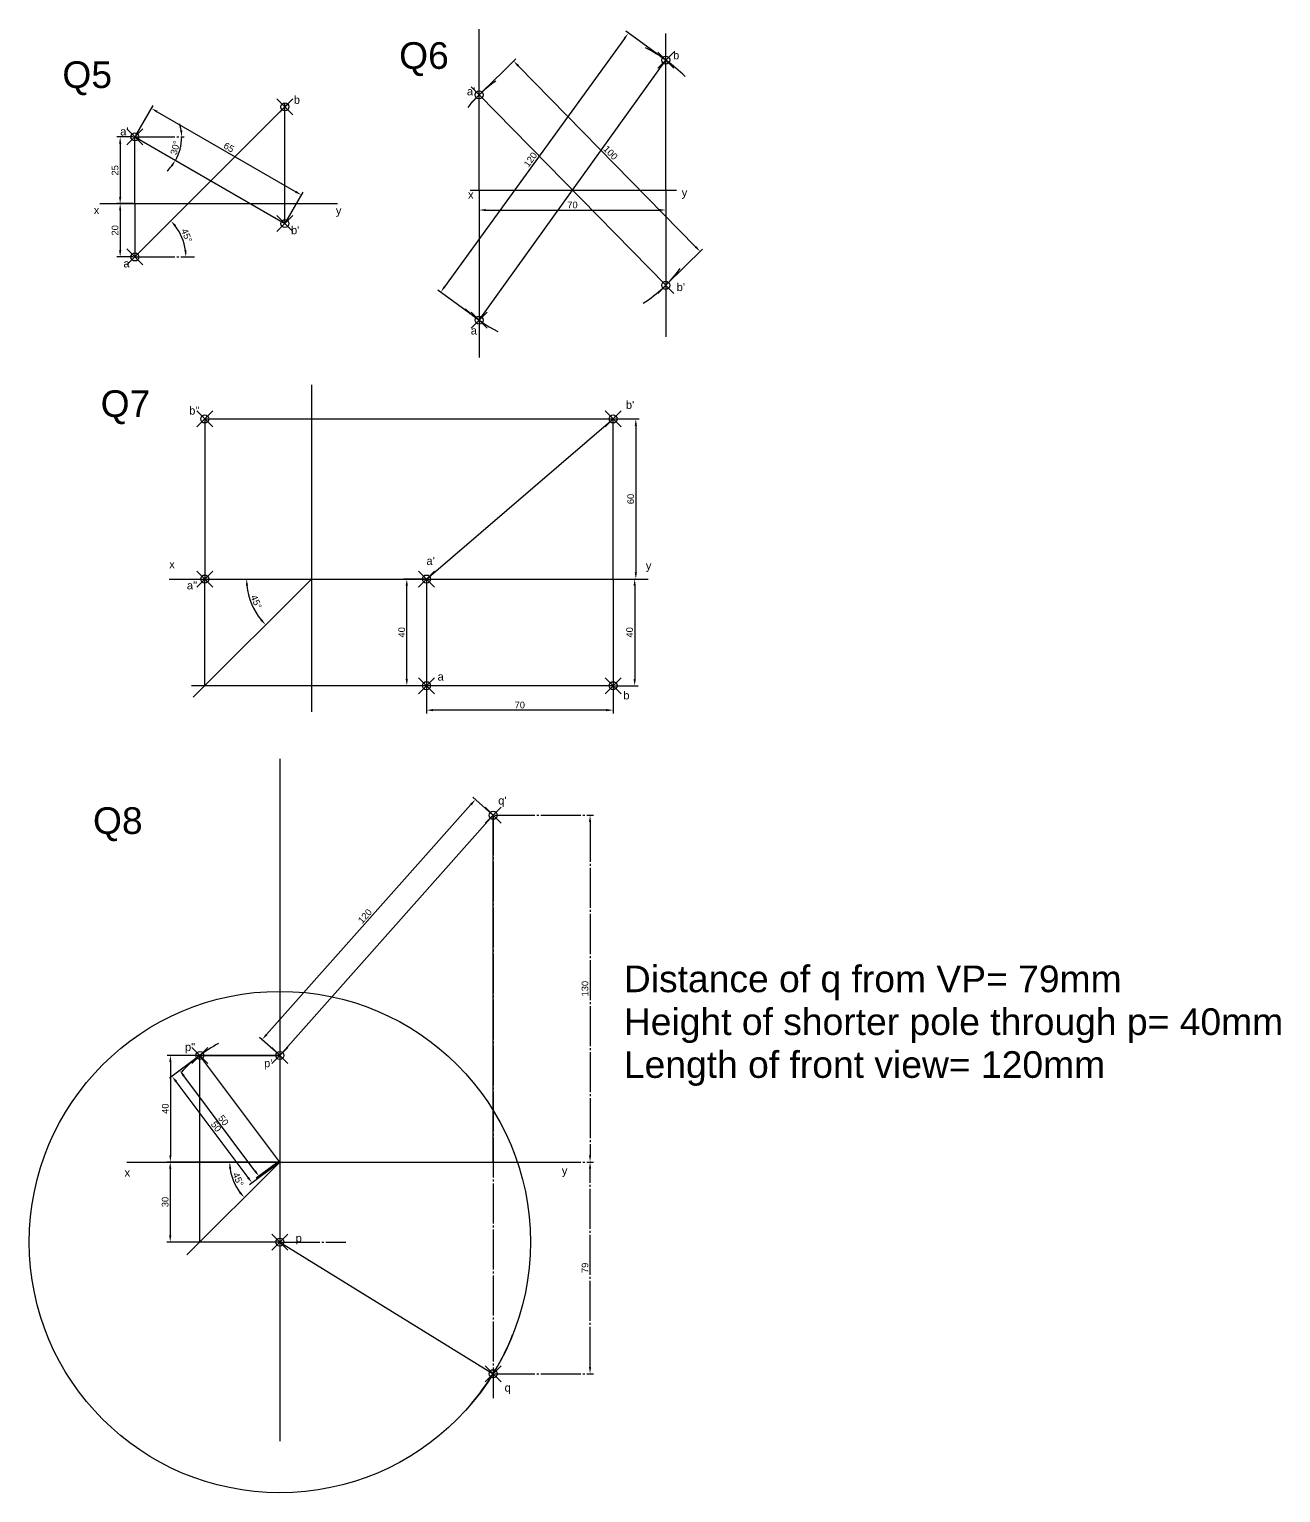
# Model space of a CAD drawing. Header units: millimetres. Extents: x 137 to 7220, y 7466 to 9893.
# Drawn here: x 1208 to 1678, y 8728 to 9277 of the extents above; entities that cross this region are included whole.
import ezdxf

# ---------------------------------------------------------------- set-up
doc = ezdxf.new("R2010")
doc.units = ezdxf.units.MM
doc.header["$PDMODE"] = 35
doc.header["$PDSIZE"] = 3
doc.linetypes.add('JIS_08_15', pattern=[17.25, 15, -0.75, 0.75, -0.75])
for name, color, linetype in [('Dimensions', 1, 'Continuous'), ('Projection', 140, 'Continuous'), ('Reference', 4, 'JIS_08_15'), ('Text', 7, 'Continuous')]:
    doc.layers.add(name, color=color, linetype=linetype)
doc.layers.add('Object', color=7, linetype='Continuous', lineweight=30)
doc.styles.get("Standard").update_dxf_attribs({"font": 'arial.ttf'})
doc.dimstyles.new('ISO-25', dxfattribs={"dimtxt": 2.5, "dimasz": 2.5, "dimexe": 1.25, "dimexo": 0.625, "dimtad": 1, "dimdec": 0, "dimtxsty": 'Standard', "dimcen": 2.5, "dimadec": 0, "dimazin": 0, "dimtfac": 1, "dimtdec": 0, "dimtmove": 0, "dimatfit": 3, "dimfxl": 1, "dimarcsym": 0})

# ---------------------------------------------------------------- blocks, each defined once
blk = doc.blocks.new('*D379')
at = {"layer": 'Defpoints', "color": 0, "transparency": 16777216}
for p in [(1248.06, 9236.35), (1242.54, 9211.35), (1248.06, 9211.35)]:
    blk.add_point(p, dxfattribs=at)
at = {"layer": 'Dimensions', "color": 0, "lineweight": -2, "transparency": 16777216}
for p, q in [((1247.44, 9236.35), (1241.29, 9236.35)), ((1242.54, 9233.85), (1242.54, 9213.85)), ((1247.44, 9211.35), (1241.29, 9211.35))]:
    blk.add_line(p, q, dxfattribs=at)
at = {"layer": 'Dimensions', "color": 0, "transparency": 16777216}
for points in [[(1242.13, 9233.85), (1242.96, 9233.85), (1242.54, 9236.35)], [(1242.13, 9213.85), (1242.96, 9213.85), (1242.54, 9211.35)]]:
    blk.add_solid(points, dxfattribs=at)
at = {"layer": 'Dimensions', "color": 0, "transparency": 16777216, "insert": (1240.64, 9223.85), "char_height": 2.5, "attachment_point": 5, "rotation": 90}
blk.add_mtext('25', dxfattribs=at)
blk = doc.blocks.new('*D380')
at = {"layer": 'Defpoints', "color": 0, "transparency": 16777216}
for p in [(1248.06, 9211.35), (1242.54, 9191.35), (1248.06, 9191.35)]:
    blk.add_point(p, dxfattribs=at)
at = {"layer": 'Dimensions', "color": 0, "lineweight": -2, "transparency": 16777216}
for p, q in [((1247.44, 9211.35), (1241.29, 9211.35)), ((1242.54, 9208.85), (1242.54, 9193.85)), ((1247.44, 9191.35), (1241.29, 9191.35))]:
    blk.add_line(p, q, dxfattribs=at)
at = {"layer": 'Dimensions', "color": 0, "transparency": 16777216}
for points in [[(1242.13, 9208.85), (1242.96, 9208.85), (1242.54, 9211.35)], [(1242.13, 9193.85), (1242.96, 9193.85), (1242.54, 9191.35)]]:
    blk.add_solid(points, dxfattribs=at)
at = {"layer": 'Dimensions', "color": 0, "transparency": 16777216, "insert": (1240.64, 9201.35), "char_height": 2.5, "attachment_point": 5, "rotation": 90}
blk.add_mtext('20', dxfattribs=at)
blk = doc.blocks.new('*D381')
at = {"layer": 'Defpoints', "color": 0, "transparency": 16777216}
for p in [(1248.06, 9236.35), (1248.06, 9236.35), (1266.54, 9236.35), (1264.56, 9230.35), (1304.36, 9203.85)]:
    blk.add_point(p, dxfattribs=at)
at = {"layer": 'Dimensions', "color": 0, "lineweight": -2, "transparency": 16777216}
for start, end in [(8.1657, 16.3314), (330, 360), (313.6686, 321.8343)]:
    blk.add_arc((1248.06, 9236.35), 17.56, start, end, dxfattribs=at)
at = {"layer": 'Dimensions', "color": 0, "transparency": 16777216}
for points in [[(1265.86, 9238.88), (1265.03, 9238.82), (1265.62, 9236.35)], [(1261.52, 9225.74), (1262.21, 9225.27), (1263.27, 9227.58)]]:
    blk.add_solid(points, dxfattribs=at)
at = {"layer": 'Dimensions', "color": 0, "transparency": 16777216, "insert": (1263.18, 9232.3), "char_height": 2.5, "attachment_point": 5, "rotation": 75}
blk.add_mtext('30°', dxfattribs=at)
blk = doc.blocks.new('*D382')
at = {"layer": 'Defpoints', "color": 0, "transparency": 16777216}
for p in [(1298.98, 9242.27), (1266.53, 9196.3), (1248.06, 9191.35), (1248.06, 9191.35), (1270.44, 9191.35)]:
    blk.add_point(p, dxfattribs=at)
at = {"layer": 'Dimensions', "color": 0, "lineweight": -2, "transparency": 16777216}
blk.add_arc((1248.06, 9191.35), 19.12, 7.4963, 37.5037, dxfattribs=at)
at = {"layer": 'Dimensions', "color": 0, "transparency": 16777216}
for points in [[(1262.92, 9202.72), (1263.55, 9203.27), (1261.58, 9204.88)], [(1267.44, 9193.88), (1266.61, 9193.82), (1267.19, 9191.35)]]:
    blk.add_solid(points, dxfattribs=at)
at = {"layer": 'Dimensions', "color": 0, "transparency": 16777216, "insert": (1267.48, 9199.4), "char_height": 2.5, "attachment_point": 5, "rotation": 292.5}
blk.add_mtext('45°', dxfattribs=at)
blk = doc.blocks.new('*D383')
at = {"layer": 'Defpoints', "color": 0, "transparency": 16777216}
for p in [(1447.38, 9265.02), (1362.75, 9178.15), (1376.98, 9167.84)]:
    blk.add_point(p, dxfattribs=at)
at = {"layer": 'Dimensions', "color": 0, "lineweight": -2, "transparency": 16777216}
for p, q in [((1446.88, 9265.39), (1432.14, 9276.06)), ((1431.69, 9273.31), (1364.21, 9180.18)), ((1376.47, 9168.21), (1361.74, 9178.89))]:
    blk.add_line(p, q, dxfattribs=at)
at = {"layer": 'Dimensions', "color": 0, "transparency": 16777216}
for points in [[(1431.35, 9273.55), (1432.02, 9273.06), (1433.15, 9275.33)], [(1363.88, 9180.42), (1364.55, 9179.93), (1362.75, 9178.15)]]:
    blk.add_solid(points, dxfattribs=at)
at = {"layer": 'Dimensions', "color": 0, "transparency": 16777216, "insert": (1396.41, 9227.86), "char_height": 2.5, "attachment_point": 5, "rotation": 54.0767}
blk.add_mtext('120', dxfattribs=at)
blk = doc.blocks.new('*D384')
at = {"layer": 'Defpoints', "color": 0, "transparency": 16777216}
for p in [(1377.18, 9252.14), (1460.11, 9193.4), (1447.18, 9180.72)]:
    blk.add_point(p, dxfattribs=at)
at = {"layer": 'Dimensions', "color": 0, "lineweight": -2, "transparency": 16777216}
for p, q in [((1377.63, 9252.58), (1391, 9265.69)), ((1391.86, 9263.03), (1458.36, 9195.18)), ((1447.63, 9181.16), (1461, 9194.27))]:
    blk.add_line(p, q, dxfattribs=at)
at = {"layer": 'Dimensions', "color": 0, "transparency": 16777216}
for points in [[(1392.16, 9263.32), (1391.56, 9262.74), (1390.11, 9264.81)], [(1458.66, 9195.47), (1458.06, 9194.89), (1460.11, 9193.4)]]:
    blk.add_solid(points, dxfattribs=at)
at = {"layer": 'Dimensions', "color": 0, "transparency": 16777216, "insert": (1426.47, 9230.44), "char_height": 2.5, "attachment_point": 5, "rotation": 314.427}
blk.add_mtext('100', dxfattribs=at)
blk = doc.blocks.new('*D385')
at = {"layer": 'Defpoints', "color": 0, "transparency": 16777216}
for p in [(1248.06, 9236.35), (1310.54, 9214.56), (1304.36, 9203.85)]:
    blk.add_point(p, dxfattribs=at)
at = {"layer": 'Dimensions', "color": 0, "lineweight": -2, "transparency": 16777216}
for p, q in [((1248.38, 9236.9), (1254.87, 9248.15)), ((1256.41, 9245.81), (1308.37, 9215.81)), ((1304.67, 9204.4), (1311.16, 9215.65))]:
    blk.add_line(p, q, dxfattribs=at)
at = {"layer": 'Dimensions', "color": 0, "transparency": 16777216}
for points in [[(1256.62, 9246.18), (1256.2, 9245.45), (1254.25, 9247.06)], [(1308.58, 9216.18), (1308.16, 9215.45), (1310.54, 9214.56)]]:
    blk.add_solid(points, dxfattribs=at)
at = {"layer": 'Dimensions', "color": 0, "transparency": 16777216, "insert": (1283.34, 9232.46), "char_height": 2.5, "attachment_point": 5, "rotation": 330}
blk.add_mtext('65', dxfattribs=at)
blk = doc.blocks.new('*D386')
at = {"layer": 'Defpoints', "color": 0, "transparency": 16777216}
for p in [(1350.05, 9070.61), (1357.42, 9070.61), (1357.42, 9030.61)]:
    blk.add_point(p, dxfattribs=at)
at = {"layer": 'Dimensions', "color": 0, "lineweight": -2, "transparency": 16777216}
for p, q in [((1356.8, 9070.61), (1348.8, 9070.61)), ((1350.05, 9033.11), (1350.05, 9068.11)), ((1356.8, 9030.61), (1348.8, 9030.61))]:
    blk.add_line(p, q, dxfattribs=at)
at = {"layer": 'Dimensions', "color": 0, "transparency": 16777216}
for points in [[(1349.63, 9068.11), (1350.46, 9068.11), (1350.05, 9070.61)], [(1349.63, 9033.11), (1350.46, 9033.11), (1350.05, 9030.61)]]:
    blk.add_solid(points, dxfattribs=at)
at = {"layer": 'Dimensions', "color": 0, "transparency": 16777216, "insert": (1348.14, 9050.61), "char_height": 2.5, "attachment_point": 5, "rotation": 90}
blk.add_mtext('40', dxfattribs=at)
blk = doc.blocks.new('*D387')
at = {"layer": 'Defpoints', "color": 0, "transparency": 16777216}
for p in [(1427.42, 9130.61), (1427.42, 9070.61), (1435.95, 9070.61)]:
    blk.add_point(p, dxfattribs=at)
at = {"layer": 'Dimensions', "color": 0, "lineweight": -2, "transparency": 16777216}
for p, q in [((1428.05, 9130.61), (1437.2, 9130.61)), ((1435.95, 9128.11), (1435.95, 9073.11)), ((1428.05, 9070.61), (1437.2, 9070.61))]:
    blk.add_line(p, q, dxfattribs=at)
at = {"layer": 'Dimensions', "color": 0, "transparency": 16777216}
for points in [[(1435.53, 9128.11), (1436.36, 9128.11), (1435.95, 9130.61)], [(1435.53, 9073.11), (1436.36, 9073.11), (1435.95, 9070.61)]]:
    blk.add_solid(points, dxfattribs=at)
at = {"layer": 'Dimensions', "color": 0, "transparency": 16777216, "insert": (1434.04, 9100.61), "char_height": 2.5, "attachment_point": 5, "rotation": 90}
blk.add_mtext('60', dxfattribs=at)
blk = doc.blocks.new('*D388')
at = {"layer": 'Defpoints', "color": 0, "transparency": 16777216}
for p in [(1427.42, 9070.61), (1427.42, 9030.61), (1435.52, 9030.61)]:
    blk.add_point(p, dxfattribs=at)
at = {"layer": 'Dimensions', "color": 0, "lineweight": -2, "transparency": 16777216}
for p, q in [((1428.05, 9070.61), (1436.77, 9070.61)), ((1435.52, 9068.11), (1435.52, 9033.11)), ((1428.05, 9030.61), (1436.77, 9030.61))]:
    blk.add_line(p, q, dxfattribs=at)
at = {"layer": 'Dimensions', "color": 0, "transparency": 16777216}
for points in [[(1435.1, 9068.11), (1435.94, 9068.11), (1435.52, 9070.61)], [(1435.1, 9033.11), (1435.94, 9033.11), (1435.52, 9030.61)]]:
    blk.add_solid(points, dxfattribs=at)
at = {"layer": 'Dimensions', "color": 0, "transparency": 16777216, "insert": (1433.62, 9050.61), "char_height": 2.5, "attachment_point": 5, "rotation": 90}
blk.add_mtext('40', dxfattribs=at)
blk = doc.blocks.new('*D342')
at = {"layer": 'Defpoints', "color": 0, "transparency": 16777216}
for p in [(1357.42, 9070.61), (1427.42, 9070.61), (1357.42, 9021.44)]:
    blk.add_point(p, dxfattribs=at)
at = {"layer": 'Dimensions', "color": 0, "lineweight": -2, "transparency": 16777216}
for p, q in [((1357.42, 9069.98), (1357.42, 9020.19)), ((1427.42, 9069.98), (1427.42, 9020.19)), ((1424.92, 9021.44), (1359.92, 9021.44))]:
    blk.add_line(p, q, dxfattribs=at)
at = {"layer": 'Dimensions', "color": 0, "transparency": 16777216}
for points in [[(1359.92, 9021.85), (1359.92, 9021.02), (1357.42, 9021.44)], [(1424.92, 9021.85), (1424.92, 9021.02), (1427.42, 9021.44)]]:
    blk.add_solid(points, dxfattribs=at)
at = {"layer": 'Dimensions', "color": 0, "transparency": 16777216, "insert": (1392.42, 9023.34), "char_height": 2.5, "attachment_point": 5}
blk.add_mtext('70', dxfattribs=at)
blk = doc.blocks.new('*D389')
at = {"layer": 'Defpoints', "color": 0, "transparency": 16777216}
for p in [(1260.95, 9070.61), (1314.26, 9070.61), (1440.58, 9070.61), (1290.8, 9064.32), (1269.9, 9026.25)]:
    blk.add_point(p, dxfattribs=at)
at = {"layer": 'Dimensions', "color": 0, "lineweight": -2, "transparency": 16777216}
blk.add_arc((1314.26, 9070.61), 24.29, 185.9007, 219.0993, dxfattribs=at)
at = {"layer": 'Dimensions', "color": 0, "transparency": 16777216}
for points in [[(1289.68, 9068.09), (1290.51, 9068.13), (1289.97, 9070.61)], [(1295.72, 9055.57), (1295.1, 9055.01), (1297.08, 9053.44)]]:
    blk.add_solid(points, dxfattribs=at)
at = {"layer": 'Dimensions', "color": 0, "transparency": 16777216, "insert": (1293.57, 9062.04), "char_height": 2.5, "attachment_point": 5, "rotation": 292.5}
blk.add_mtext('45°', dxfattribs=at)
blk = doc.blocks.new('*D390')
at = {"layer": 'Defpoints', "color": 0, "transparency": 16777216}
for p in [(1375.78, 8987.92), (1382.44, 8982), (1302.44, 8892)]:
    blk.add_point(p, dxfattribs=at)
at = {"layer": 'Dimensions', "color": 0, "lineweight": -2, "transparency": 16777216}
for p, q in [((1381.98, 8982.41), (1374.85, 8988.75)), ((1297.44, 8899.79), (1374.12, 8986.05)), ((1301.98, 8892.41), (1294.85, 8898.75))]:
    blk.add_line(p, q, dxfattribs=at)
at = {"layer": 'Dimensions', "color": 0, "transparency": 16777216}
for points in [[(1373.81, 8986.33), (1374.43, 8985.77), (1375.78, 8987.92)], [(1297.13, 8900.06), (1297.75, 8899.51), (1295.78, 8897.92)]]:
    blk.add_solid(points, dxfattribs=at)
at = {"layer": 'Dimensions', "color": 0, "transparency": 16777216, "insert": (1334.36, 8944.18), "char_height": 2.5, "attachment_point": 5, "rotation": 48.3665}
blk.add_mtext('120', dxfattribs=at)
blk = doc.blocks.new('*D393')
at = {"layer": 'Defpoints', "color": 0, "transparency": 16777216}
for p in [(1245.02, 8852), (1302.44, 8852), (1410.44, 8852), (1284.26, 8847.12), (1267.59, 8817.14)]:
    blk.add_point(p, dxfattribs=at)
at = {"layer": 'Dimensions', "color": 0, "lineweight": -2, "transparency": 16777216}
blk.add_arc((1302.44, 8852), 18.83, 187.6137, 217.3863, dxfattribs=at)
at = {"layer": 'Dimensions', "color": 0, "transparency": 16777216}
for points in [[(1283.37, 8849.48), (1284.2, 8849.53), (1283.62, 8852)], [(1287.8, 8840.84), (1287.17, 8840.29), (1289.13, 8838.68)]]:
    blk.add_solid(points, dxfattribs=at)
at = {"layer": 'Dimensions', "color": 0, "transparency": 16777216, "insert": (1286.8, 8845.52), "char_height": 2.5, "attachment_point": 5, "rotation": 292.5}
blk.add_mtext('45°', dxfattribs=at)
blk = doc.blocks.new('*D394')
at = {"layer": 'Defpoints', "color": 0, "transparency": 16777216}
for p in [(1272.44, 8892), (1264.87, 8886.32), (1302.17, 8852.36)]:
    blk.add_point(p, dxfattribs=at)
at = {"layer": 'Dimensions', "color": 0, "lineweight": -2, "transparency": 16777216}
for p, q in [((1271.94, 8891.62), (1263.87, 8885.57)), ((1293.1, 8848.68), (1266.37, 8884.32)), ((1301.67, 8851.98), (1293.6, 8845.93))]:
    blk.add_line(p, q, dxfattribs=at)
at = {"layer": 'Dimensions', "color": 0, "transparency": 16777216}
for points in [[(1266.7, 8884.57), (1266.04, 8884.07), (1264.87, 8886.32)], [(1293.43, 8848.93), (1292.77, 8848.43), (1294.6, 8846.68)]]:
    blk.add_solid(points, dxfattribs=at)
at = {"layer": 'Dimensions', "color": 0, "transparency": 16777216, "insert": (1281.26, 8867.64), "char_height": 2.5, "attachment_point": 5, "rotation": 306.8699}
blk.add_mtext('50', dxfattribs=at)
blk = doc.blocks.new('*D396')
at = {"layer": 'Defpoints', "color": 0, "transparency": 16777216}
for p in [(1302.44, 8852), (1261.32, 8822), (1302.44, 8822)]:
    blk.add_point(p, dxfattribs=at)
at = {"layer": 'Dimensions', "color": 0, "lineweight": -2, "transparency": 16777216}
for p, q in [((1301.82, 8852), (1260.07, 8852)), ((1261.32, 8849.5), (1261.32, 8824.5)), ((1301.82, 8822), (1260.07, 8822))]:
    blk.add_line(p, q, dxfattribs=at)
at = {"layer": 'Dimensions', "color": 0, "transparency": 16777216}
for points in [[(1260.9, 8849.5), (1261.73, 8849.5), (1261.32, 8852)], [(1260.9, 8824.5), (1261.73, 8824.5), (1261.32, 8822)]]:
    blk.add_solid(points, dxfattribs=at)
at = {"layer": 'Dimensions', "color": 0, "transparency": 16777216, "insert": (1259.42, 8837), "char_height": 2.5, "attachment_point": 5, "rotation": 90}
blk.add_mtext('30', dxfattribs=at)
blk = doc.blocks.new('*D397')
at = {"layer": 'Defpoints', "color": 0, "transparency": 16777216}
for p in [(1377.18, 9216.43), (1447.18, 9216.43), (1447.18, 9208.96)]:
    blk.add_point(p, dxfattribs=at)
at = {"layer": 'Dimensions', "color": 0, "lineweight": -2, "transparency": 16777216}
for p, q in [((1377.18, 9215.81), (1377.18, 9207.71)), ((1447.18, 9215.81), (1447.18, 9207.71)), ((1379.68, 9208.96), (1444.68, 9208.96))]:
    blk.add_line(p, q, dxfattribs=at)
at = {"layer": 'Dimensions', "color": 0, "transparency": 16777216}
for points in [[(1379.68, 9209.38), (1379.68, 9208.54), (1377.18, 9208.96)], [(1444.68, 9209.38), (1444.68, 9208.54), (1447.18, 9208.96)]]:
    blk.add_solid(points, dxfattribs=at)
at = {"layer": 'Dimensions', "color": 0, "transparency": 16777216, "insert": (1412.18, 9210.86), "char_height": 2.5, "attachment_point": 5}
blk.add_mtext('70', dxfattribs=at)
blk = doc.blocks.new('*D398')
at = {"layer": 'Defpoints', "color": 0, "transparency": 16777216}
for p in [(1302.44, 8892), (1261.37, 8852), (1302.44, 8852)]:
    blk.add_point(p, dxfattribs=at)
at = {"layer": 'Dimensions', "color": 0, "lineweight": -2, "transparency": 16777216}
for p, q in [((1301.82, 8892), (1260.12, 8892)), ((1261.37, 8889.5), (1261.37, 8854.5)), ((1301.82, 8852), (1260.12, 8852))]:
    blk.add_line(p, q, dxfattribs=at)
at = {"layer": 'Dimensions', "color": 0, "transparency": 16777216}
for points in [[(1260.96, 8889.5), (1261.79, 8889.5), (1261.37, 8892)], [(1260.96, 8854.5), (1261.79, 8854.5), (1261.37, 8852)]]:
    blk.add_solid(points, dxfattribs=at)
at = {"layer": 'Dimensions', "color": 0, "transparency": 16777216, "insert": (1259.47, 8872), "char_height": 2.5, "attachment_point": 5, "rotation": 90}
blk.add_mtext('40', dxfattribs=at)
blk = doc.blocks.new('*D1128')
at = {"layer": 'Defpoints', "color": 0, "transparency": 16777216}
for p in [(1272.44, 8892), (1262.01, 8884.17), (1302.44, 8852)]:
    blk.add_point(p, dxfattribs=at)
at = {"layer": 'Dimensions', "color": 0, "lineweight": -2, "transparency": 16777216}
for p, q in [((1271.94, 8891.62), (1261.01, 8883.42)), ((1290.51, 8846.17), (1263.51, 8882.17)), ((1301.94, 8851.62), (1291.01, 8843.42))]:
    blk.add_line(p, q, dxfattribs=at)
at = {"layer": 'Dimensions', "color": 0, "transparency": 16777216}
for points in [[(1263.84, 8882.42), (1263.17, 8881.92), (1262.01, 8884.17)], [(1290.84, 8846.42), (1290.17, 8845.92), (1292.01, 8844.17)]]:
    blk.add_solid(points, dxfattribs=at)
at = {"layer": 'Dimensions', "color": 0, "transparency": 16777216, "insert": (1278.53, 8865.31), "char_height": 2.5, "attachment_point": 5, "rotation": 306.8699}
blk.add_mtext('50', dxfattribs=at)
blk = doc.blocks.new('*D1129')
at = {"layer": 'Defpoints', "color": 0, "transparency": 16777216}
for p in [(1382.44, 8982), (1382.44, 8852), (1418.79, 8852)]:
    blk.add_point(p, dxfattribs=at)
at = {"layer": 'Reference', "color": 0, "lineweight": -2, "transparency": 16777216}
for p, q in [((1383.07, 8982), (1420.04, 8982)), ((1418.79, 8979.5), (1418.79, 8854.5)), ((1383.07, 8852), (1420.04, 8852))]:
    blk.add_line(p, q, dxfattribs=at)
at = {"layer": 'Reference', "color": 0, "transparency": 16777216}
for points in [[(1418.37, 8979.5), (1419.2, 8979.5), (1418.79, 8982)], [(1418.37, 8854.5), (1419.2, 8854.5), (1418.79, 8852)]]:
    blk.add_solid(points, dxfattribs=at)
at = {"layer": 'Reference', "color": 0, "transparency": 16777216, "insert": (1416.88, 8917), "char_height": 2.5, "attachment_point": 5, "rotation": 90}
blk.add_mtext('130', dxfattribs=at)
blk = doc.blocks.new('*D1130')
at = {"layer": 'Defpoints', "color": 0, "transparency": 16777216}
for p in [(1382.44, 8852), (1418.79, 8852), (1382.44, 8772.64)]:
    blk.add_point(p, dxfattribs=at)
at = {"layer": 'Reference', "color": 0, "lineweight": -2, "transparency": 16777216}
for p, q in [((1383.07, 8852), (1420.04, 8852)), ((1418.79, 8775.14), (1418.79, 8849.5)), ((1383.07, 8772.64), (1420.04, 8772.64))]:
    blk.add_line(p, q, dxfattribs=at)
at = {"layer": 'Reference', "color": 0, "transparency": 16777216}
for points in [[(1418.37, 8849.5), (1419.2, 8849.5), (1418.79, 8852)], [(1418.37, 8775.14), (1419.2, 8775.14), (1418.79, 8772.64)]]:
    blk.add_solid(points, dxfattribs=at)
at = {"layer": 'Reference', "color": 0, "transparency": 16777216, "insert": (1416.88, 8812.32), "char_height": 2.5, "attachment_point": 5, "rotation": 90}
blk.add_mtext('79', dxfattribs=at)

msp = doc.modelspace()

# ---------------------------------------------------------------- linework, layer by layer
at = {"layer": 'Dimensions'}
for p, q in [((1382.443, 8851.997), (1382.443, 8981.997)), ((1302.443, 8891.997), (1302.443, 8851.997))]:
    msp.add_line(p, q, dxfattribs=at)
msp.add_circle((1302.443, 8821.997), 94, dxfattribs=at)
at = {"layer": 'Object'}
for p, q in [((1377.18, 9167.698), (1447.18, 9265.166)), ((1383.41, 9257.325), (1383.41, 9257.325)), ((1377.18, 9252.139), (1447.18, 9180.725)), ((1298.98, 9242.272), (1305.491, 9248.783)), ((1248.063, 9191.355), (1298.98, 9242.272)), ((1248.063, 9236.355), (1304.355, 9203.855)), ((1373.869, 9216.432), (1451.155, 9216.432)), ((1234.872, 9211.355), (1324.06, 9211.355)), ((1314.256, 9143.355), (1314.256, 9020.772)), ((1274.256, 9130.609), (1274.256, 9070.609)), ((1357.421, 9070.609), (1427.421, 9130.609)), ((1260.948, 9070.609), (1440.582, 9070.609)), ((1314.256, 9070.609), (1269.901, 9026.255)), ((1357.421, 9070.609), (1427.421, 9070.609)), ((1427.421, 9030.609), (1357.421, 9030.609)), ((1302.443, 9003.169), (1302.443, 8747.359)), ((1302.443, 8891.997), (1382.443, 8981.997)), ((1302.443, 8851.997), (1272.443, 8891.997)), ((1245.018, 8851.997), (1410.441, 8851.997)), ((1302.443, 8851.997), (1267.587, 8817.141)), ((1302.443, 8851.997), (1302.443, 8821.997)), ((1302.443, 8821.997), (1302.443, 8821.997)), ((1302.443, 8821.997), (1302.443, 8821.997)), ((1302.443, 8821.997), (1382.443, 8772.641))]:
    msp.add_line(p, q, dxfattribs=at)
for centre, radius, start, end in [((1412.18, 9216.432), 60, 45.26584, 62.88756), ((1412.18, 9216.432), 50, 125.12823, 141.63729), ((1412.18, 9216.432), 50, 301.97717, 323.95612), ((1412.18, 9216.432), 60, 227.94562, 242.18122), ((1302.443, 8851.997), 50, 117.35997, 137.73579), ((1302.443, 8821.997), 94, 319.90841, 338.24526)]:
    msp.add_arc(centre, radius, start, end, dxfattribs=at)
for p in [(1447.18, 9265.166), (1377.18, 9252.139), (1304.355, 9247.647), (1248.063, 9236.355), (1304.355, 9203.855), (1248.063, 9191.355), (1447.18, 9180.725), (1377.18, 9167.698), (1274.256, 9130.609), (1427.421, 9130.609), (1274.256, 9070.609), (1357.421, 9070.609), (1357.421, 9030.609), (1427.421, 9030.609), (1382.443, 8981.997), (1272.443, 8891.997), (1302.443, 8891.997), (1302.443, 8821.997), (1382.443, 8772.641)]:
    msp.add_point(p, dxfattribs=at)
at = {"layer": 'Projection'}
for p, q in [((1377.18, 9216.432), (1377.18, 9276.739)), ((1447.18, 9216.432), (1447.18, 9275.124)), ((1304.355, 9203.855), (1304.355, 9248.783)), ((1248.063, 9211.355), (1248.063, 9236.355)), ((1377.18, 9216.432), (1377.18, 9153.691)), ((1447.18, 9216.432), (1447.18, 9161.442)), ((1248.063, 9211.355), (1248.063, 9191.355)), ((1274.256, 9130.609), (1427.421, 9130.609)), ((1427.421, 9070.609), (1427.421, 9130.609)), ((1274.256, 9030.609), (1274.256, 9070.609)), ((1357.421, 9070.609), (1357.421, 9030.609)), ((1427.421, 9070.609), (1427.421, 9030.609)), ((1357.421, 9030.609), (1269.286, 9030.609)), ((1272.443, 8821.997), (1272.443, 8891.997)), ((1272.443, 8891.997), (1302.443, 8891.997)), ((1302.443, 8821.997), (1272.443, 8821.997))]:
    msp.add_line(p, q, dxfattribs=at)
at = {"layer": 'Reference'}
for p, q in [((1248.063, 9236.355), (1266.544, 9236.355)), ((1248.063, 9191.355), (1270.44, 9191.355)), ((1382.443, 8981.997), (1382.443, 8763.393)), ((1382.443, 8981.997), (1382.443, 8772.641)), ((1302.443, 8851.997), (1302.443, 8821.997)), ((1302.443, 8821.997), (1327.168, 8821.997))]:
    msp.add_line(p, q, dxfattribs=at)

# ---------------------------------------------------------------- texts
at = {"layer": 'Object'}
for s, p in [('b', (1449.927, 9265.464)), ('b', (1307.658, 9248.783)), ("a'", (1372.593, 9251.961)), ("a'", (1242.542, 9236.927)), ('x', (1372.991, 9213.238)), ('y', (1453.154, 9214.046)), ('x', (1232.629, 9207.439)), ('y', (1323.433, 9207.306)), ("b'", (1306.598, 9199.888)), ('a', (1243.764, 9187.435)), ("b'", (1451.273, 9178.572)), ('a', (1374.042, 9162.286)), ("b'", (1432.196, 9134.404)), ('b"', (1268.418, 9132.269)), ('x', (1260.948, 9074.611)), ("a'", (1357.421, 9075.892)), ('y', (1439.696, 9074.184)), ('a"', (1267.563, 9066.709)), ('a', (1361.586, 9032.533)), ('b', (1431.245, 9025.494)), ("q'", (1384.331, 8986.036)), ('p"', (1266.85, 8893.653)), ("p'", (1296.52, 8887.549)), ('x', (1244.175, 8846.56)), ('y', (1408.19, 8847.28)), ('p', (1308.364, 8821.997)), ('q', (1386.731, 8765.9))]:
    msp.add_text(s, height=3, dxfattribs=at).set_placement(p)
at = {"layer": 'Text'}
for s, p in [('Q6', (1347.165, 9261.891)), ('Q5', (1220.857, 9254.719)), ('Q7', (1235.21, 9131.36)), ('Q8', (1232.339, 8975.01)), ('Distance of q from VP= 79mm', (1431.452, 8915.682)), ('Height of shorter pole through p= 40mm', (1431.452, 8899.618)), ('Length of front view= 120mm', (1431.452, 8883.554))]:
    msp.add_text(s, height=10, dxfattribs=at).set_placement(p)

# ---------------------------------------------------------------- dimensions: what is measured, and where the dimension line sits
at = {"layer": 'Dimensions'}
for p1, p2, distance, picture, middle in [((1447.382, 9265.02), (1376.978, 9167.844), -17.573, '*D383', (1396.41, 9227.858)), ((1377.18, 9252.139), (1447.18, 9180.725), 18.104, '*D384', (1426.467, 9230.436)), ((1248.063, 9236.355), (1304.355, 9203.855), 12.366, '*D385', (1283.343, 9232.461)), ((1302.443, 8891.997), (1382.443, 8981.997), 8.914, '*D390', (1334.359, 8944.182)), ((1302.443, 8851.997), (1272.443, 8891.997), 13.045, '*D1128', (1278.528, 8865.311)), ((1302.173, 8852.357), (1272.443, 8891.997), 9.467, '*D394', (1281.255, 8867.638))]:
    dim = msp.add_aligned_dim(p1=p1, p2=p2, distance=distance, dimstyle='ISO-25', dxfattribs=at)
    dim.commit()
    dim.dimension.update_dxf_attribs({"geometry": picture, "text_midpoint": middle})
for base, line1, line2, picture, middle in [((1266.534, 9196.304), ((1248.063, 9191.355), (1270.44, 9191.355)), ((1248.063, 9191.355), (1298.98, 9242.272)), '*D382', (1267.482, 9199.398)), ((1264.561, 9230.35), ((1248.063, 9236.355), (1304.355, 9203.855)), ((1248.063, 9236.355), (1266.544, 9236.355)), '*D381', (1263.184, 9232.303)), ((1290.797, 9064.324), ((1314.256, 9070.609), (1269.901, 9026.255)), ((1260.948, 9070.609), (1440.582, 9070.609)), '*D389', (1293.57, 9062.041)), ((1284.257, 8847.124), ((1245.018, 8851.997), (1410.441, 8851.997)), ((1302.443, 8851.997), (1267.587, 8817.141)), '*D393', (1286.8, 8845.518))]:
    dim = msp.add_angular_dim_2l(base=base, line1=line1, line2=line2, dimstyle='ISO-25', dxfattribs=at)
    dim.commit()
    dim.dimension.update_dxf_attribs({"geometry": picture, "text_midpoint": middle})
for base, p1, p2, picture, middle in [((1242.542, 9211.355), (1248.063, 9236.355), (1248.063, 9211.355), '*D379', (1240.64, 9223.855)), ((1242.542, 9191.355), (1248.063, 9211.355), (1248.063, 9191.355), '*D380', (1240.64, 9201.355)), ((1435.946, 9070.609), (1427.421, 9130.609), (1427.421, 9070.609), '*D387', (1434.045, 9100.609)), ((1350.045, 9070.609), (1357.421, 9030.609), (1357.421, 9070.609), '*D386', (1348.144, 9050.609)), ((1435.519, 9030.609), (1427.421, 9070.609), (1427.421, 9030.609), '*D388', (1433.618, 9050.609)), ((1261.372, 8851.997), (1302.443, 8891.997), (1302.443, 8851.997), '*D398', (1259.471, 8871.997))]:
    dim = msp.add_linear_dim(base=base, p1=p1, p2=p2, angle=90, dimstyle='ISO-25', dxfattribs=at)
    dim.commit()
    dim.dimension.update_dxf_attribs({"geometry": picture, "text_midpoint": middle})
for base, p1, p2, picture, middle in [((1447.18, 9208.961), (1377.18, 9216.432), (1447.18, 9216.432), '*D397', (1412.18, 9210.862)), ((1357.421, 9021.437), (1427.421, 9070.609), (1357.421, 9070.609), '*D342', (1392.421, 9023.338))]:
    dim = msp.add_linear_dim(base=base, p1=p1, p2=p2, dimstyle='ISO-25', dxfattribs=at)
    dim.commit()
    dim.dimension.update_dxf_attribs({"geometry": picture, "text_midpoint": middle})
dim = msp.add_linear_dim(base=(1261.318, 8821.997), p1=(1302.443, 8851.997), p2=(1302.443, 8821.997), angle=90, dimstyle='ISO-25', dxfattribs=at)
dim.commit()
dim.dimension.update_dxf_attribs({"geometry": '*D396', "text_midpoint": (1261.318, 8836.997), "dimtype": 160})
at = {"layer": 'Reference'}
for p1, picture, middle in [((1382.443, 8981.997), '*D1129', (1416.883, 8916.997)), ((1382.443, 8772.641), '*D1130', (1416.884, 8812.319))]:
    dim = msp.add_linear_dim(base=(1418.786, 8851.997), p1=p1, p2=(1382.443, 8851.997), angle=90, dimstyle='ISO-25', dxfattribs=at)
    dim.commit()
    dim.dimension.update_dxf_attribs({"geometry": picture, "text_midpoint": middle})

doc.saveas('drawing.dxf')
